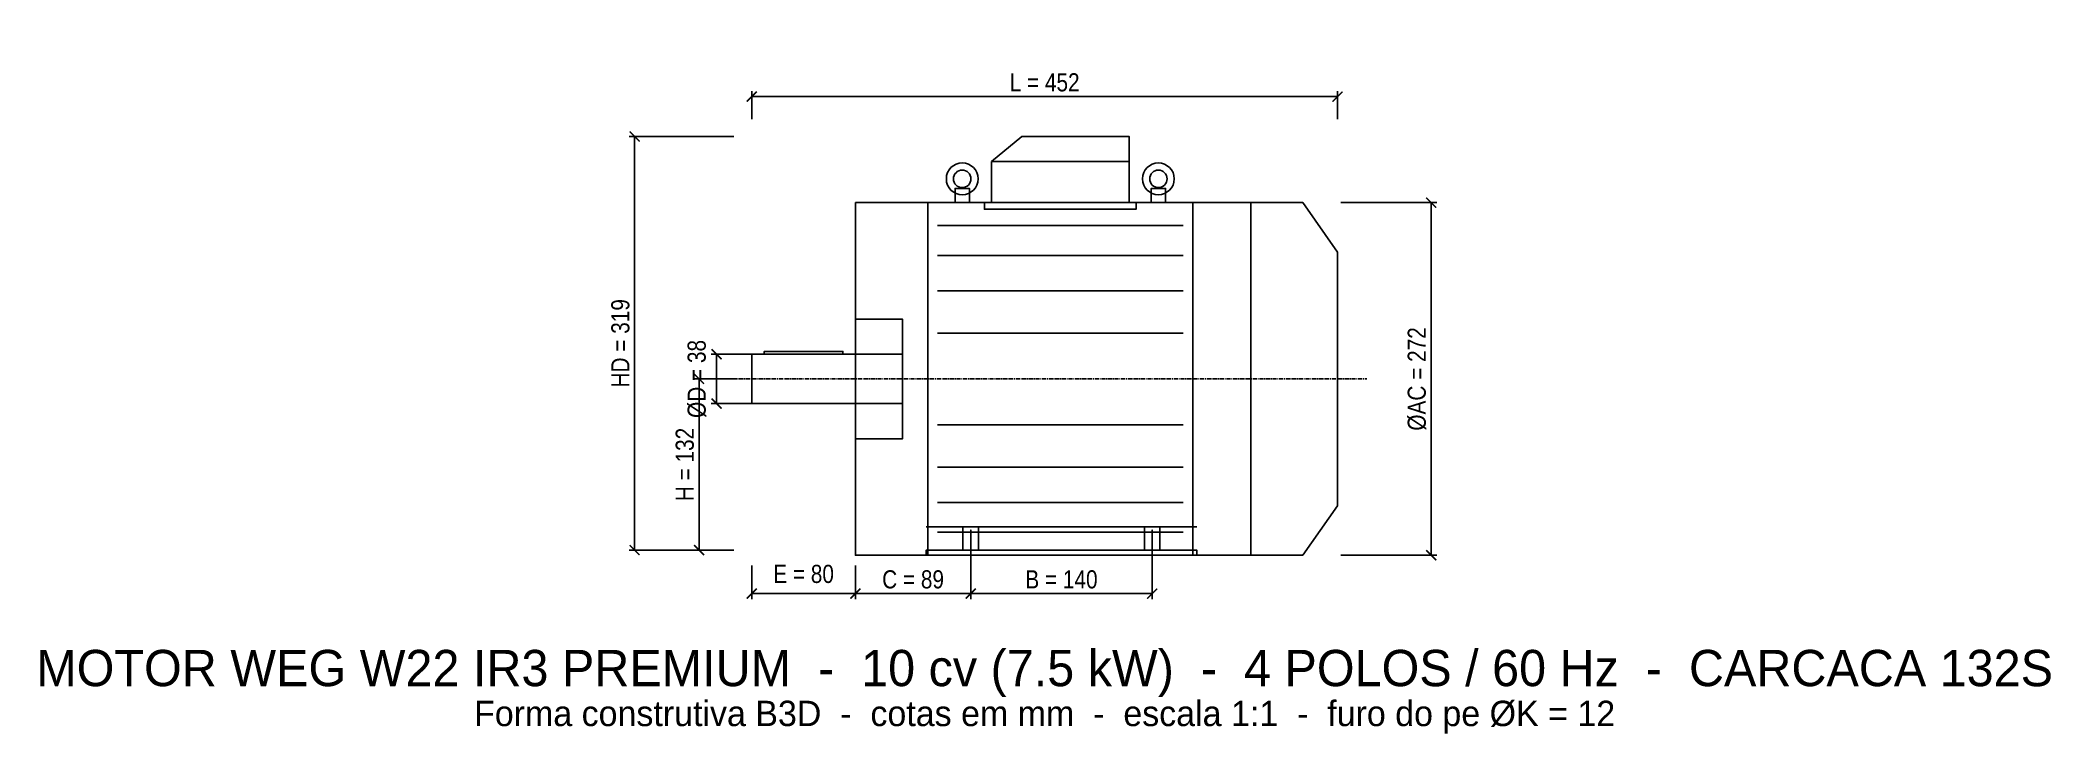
# Model space of a CAD drawing. Header units: metres. Extents: x -549 to 1002, y -274 to 261.
import ezdxf
from ezdxf.enums import TextEntityAlignment as Align

# ---------------------------------------------------------------- set-up
doc = ezdxf.new("R2010")
doc.units = ezdxf.units.M
doc.linetypes.add('CENTER', pattern=[5.08, 3.175, -0.635, 0.635, -0.635])
doc.linetypes.add('DASHED', pattern=[1.524, 1.27, -0.254])
for name, color, linetype in [('COTAS', 2, 'CONTINUOUS'), ('DETALHE', 8, 'DASHED'), ('EIXO', 3, 'CONTINUOUS'), ('EIXO_CENTRO', 6, 'CENTER'), ('MOTOR', 5, 'CONTINUOUS'), ('TEXTO', 7, 'CONTINUOUS')]:
    doc.layers.add(name, color=color, linetype=linetype)
doc.styles.add('OpenSansCondensed-Light', font='OpenSansCondensed-Light.ttf')
doc.dimstyles.new('PIVODRIP', dxfattribs={"dimtxt": 14, "dimasz": 7.7, "dimexe": 4.2, "dimexo": 4.9, "dimgap": 3.92, "dimtad": 1, "dimdec": 0, "dimzin": 12, "dimdsep": 46, "dimtxsty": 'OpenSansCondensed-Light', "dimblk": 'ARCHTICK', "dimcen": 2.5, "dimazin": 3, "dimtfac": 0.5, "dimtmove": 2, "dimatfit": 3})

# ---------------------------------------------------------------- blocks, each defined once
blk = doc.blocks.new('_ARCHTICK')
at = {"color": 0, "linetype": 'BYBLOCK', "const_width": 0.15}
blk.add_lwpolyline([(-0.5, -0.5), (0.5, 0.5)], dxfattribs=at)

msp = doc.modelspace()

# ---------------------------------------------------------------- linework, layer by layer
at = {"layer": 'DETALHE'}
for p, q in [((169, -145.2), (169, -116.2)), ((309, -145.2), (309, -116.2))]:
    msp.add_line(p, q, dxfattribs=at)
at = {"layer": 'EIXO'}
for points in [[(0, -19), (116.27, -19), (116.27, 19), (0, 19)], [(9.6, 19), (70.4, 19), (70.4, 21.28), (9.6, 21.28)]]:
    msp.add_lwpolyline(points, close=True, dxfattribs=at)
at = {"layer": 'EIXO_CENTRO'}
msp.add_line((-45.2, 0), (474.6, 0), dxfattribs=at)
at = {"layer": 'MOTOR'}
for p, q in [((184.904, 167.62), (291.296, 167.62)), ((135.8, -136), (135.8, 136)), ((340.4, -136), (340.4, 136)), ((385.04, -136), (385.04, 136)), ((143.24, 118.32), (332.96, 118.32)), ((143.24, 95.2), (332.96, 95.2)), ((143.24, 68), (332.96, 68)), ((143.24, 35.36), (332.96, 35.36)), ((143.24, -35.36), (332.96, -35.36)), ((143.24, -68), (332.96, -68)), ((143.24, -95.2), (332.96, -95.2)), ((134.6, -114), (343.4, -114)), ((143.24, -118.32), (332.96, -118.32))]:
    msp.add_line(p, q, dxfattribs=at)
for points in [[(184.904, 136), (184.904, 167.62), (208.3102, 187), (291.296, 187), (291.296, 136)], [(156.89, 136), (167.906, 136), (167.906, 147.016), (156.89, 147.016)], [(308.294, 136), (319.31, 136), (319.31, 147.016), (308.294, 147.016)], [(80, 136), (425.216, 136), (452, 97.92), (452, -97.92), (425.216, -136), (80, -136)], [(179.5844, 136), (296.6156, 136), (296.6156, 130.9), (179.5844, 130.9)], [(80, -46.24), (116.27, -46.24), (116.27, 46.24), (80, 46.24)], [(163, -132), (175, -132), (175, -114), (163, -114)], [(303, -132), (315, -132), (315, -114), (303, -114)]]:
    msp.add_lwpolyline(points, close=True, dxfattribs=at)
msp.add_lwpolyline([(134.6, -136), (134.6, -132), (343.4, -132), (343.4, -136)], dxfattribs=at)
for centre, radius in [((162.398, 154.36), 12.24), ((162.398, 154.36), 6.732), ((313.802, 154.36), 12.24), ((313.802, 154.36), 6.732)]:
    msp.add_circle(centre, radius, dxfattribs=at)

# ---------------------------------------------------------------- texts
at = {"layer": 'TEXTO'}
for s, height, p in [('MOTOR WEG W22 IR3 PREMIUM  -  10 cv (7.5 kW)  -  4 POLOS / 60 Hz  -  CARCACA 132S', 28, (226, -223)), ('Forma construtiva B3D  -  cotas em mm  -  escala 1:1  -  furo do pe %%cK = 12', 19.6, (226, -258))]:
    msp.add_text(s, height=height, dxfattribs=at).set_placement(p, align=Align.MIDDLE_CENTER)

# ---------------------------------------------------------------- dimensions: what is measured, and where the dimension line sits
at = {"layer": 'COTAS'}
for base, p1, p2, text in [((0, 217.8), (0, 195.4), (452, 195.4), 'L = <>'), ((0, -165.6), (0, -139), (80, -139), 'E = <>'), ((80, -165.6), (80, -139), (169, -139), 'C = <>'), ((169, -165.6), (169, -139), (309, -139), 'B = <>')]:
    msp.add_linear_dim(base=base, p1=p1, p2=p2, text=text, dimstyle='PIVODRIP', dxfattribs=at).render()
for base, p1, p2, text in [((-90.4, -132), (-9.04, -132), (-9.04, 187), 'HD = <>'), ((524.32, -136), (449.74, -136), (449.74, 136), '%%cAC = <>'), ((-27.12, -19), (9.04, -19), (9.04, 19), '%%cD = <>'), ((-40.68, -132), (-9.04, -132), (-9.04, 0), 'H = <>')]:
    msp.add_linear_dim(base=base, p1=p1, p2=p2, angle=90, text=text, dimstyle='PIVODRIP', dxfattribs=at).render()

doc.saveas('drawing.dxf')
